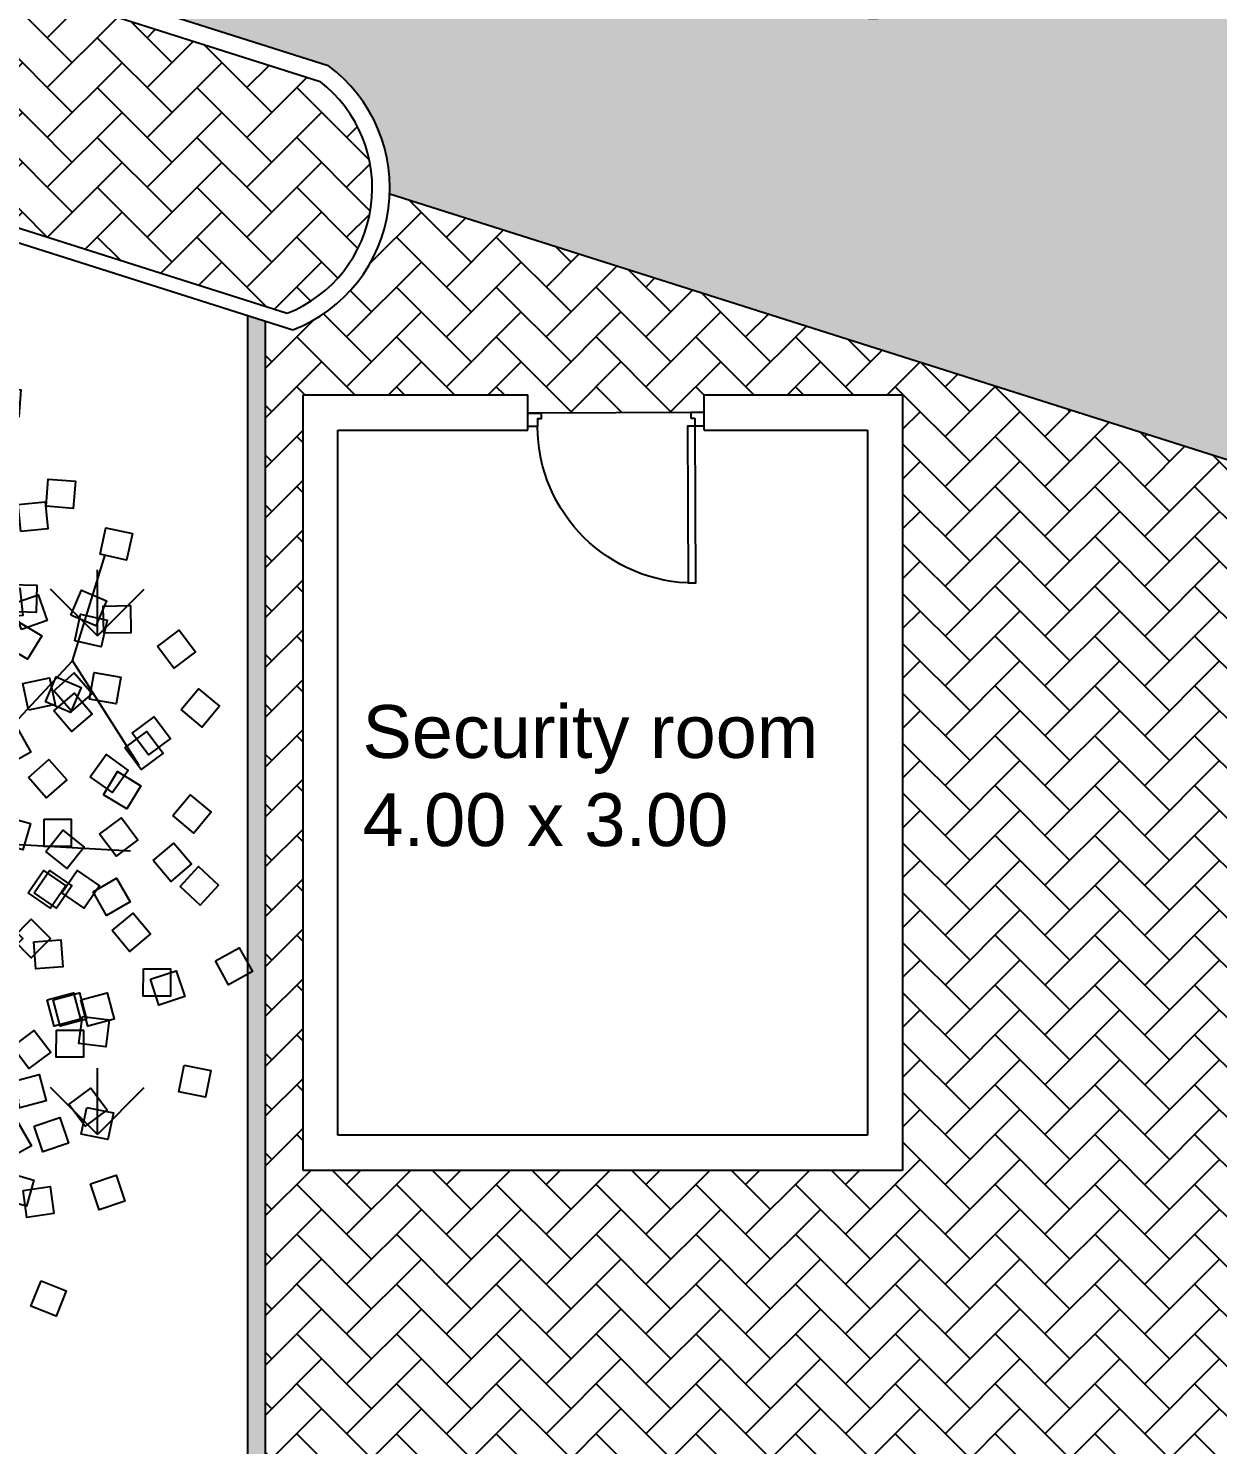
# Model space of a CAD drawing. Header units: inches. Extents: x -162 to 906, y 35 to 488.
# Drawn here: x 371.55 to 378.29, y 84.51 to 92.54 of the extents above; entities that cross this region are included whole.
import ezdxf

# ---------------------------------------------------------------- set-up
doc = ezdxf.new("R2010")
doc.units = ezdxf.units.IN
doc.header["$LTSCALE"] = 0.02
doc.header["$MEASUREMENT"] = 0
doc.set_wipeout_variables(frame=1)
for name, color, linetype, true_color in [('cars', 7, 'Continuous', 0xf7f7f7), ('doors', 7, 'Continuous', 0xff8585), ('FURN', 7, 'Continuous', 0xff4000), ('green bed', 7, 'Continuous', 0x145200), ('jogging track', 7, 'Continuous', 0x5e5e5e), ('main rooad', 250, 'Continuous', 0x333333), ('pavements', 7, 'Continuous', 0x8a8a8a), ('PLANTS', 7, 'Continuous', 0x218500), ('ROADS', 7, 'Continuous', 0x595959), ('text', 7, 'Continuous', 0xd1d1d1), ('walls', 7, 'Continuous', 0x614d9d)]:
    doc.layers.add(name, color=color, linetype=linetype, true_color=true_color)
doc.styles.get("Standard").update_dxf_attribs({"font": 'arial.ttf'})
pattern_1 = [(90, (0, 0), (-1.414213562, 1.414213562), [0.375, -2.453427126]), (45, (0, 0), (-1.414213562373095, 1.414213562373095), [0.375, -1.625]), (135, (0, 0), (-1.414213562373095, -1.414213562373095), [0.375, -1.625])]
pattern_2 = [(45, (0, 0), (2.220446049250313e-17, 0.282842712474619), [0.6000000000000001, -0.2]), (135, (0.14142135625, 0.14142135625), (2.220446049250313e-17, 0.282842712474619), [0.6000000000000001, -0.2])]

# ---------------------------------------------------------------- blocks, each defined once
blk = doc.blocks.new('3DLF-S')
at = {"color": 3}
blk.add_3dface([(0, 0), (-4, -4, -4), (0, -8, -8), (4, -4, -4)], dxfattribs=at)
blk = doc.blocks.new('3DLFS-S')
at = {"color": 92}
for p, rotation in [((-7.25, 0.25, 10.5), 338.5232090204596), ((11.5, -2.25, 8.5), 25.76932762433872), ((-21.75, -8.25, -0.4564102564102583), 330.9453959009229), ((28, -11.58245365687577, 2.500000000000001), 29.93151184050779), ((-11.25, -21.75), 349.3803447238449), ((11, -25.70539887480746, 0.9999999999999996), 29.93151184050779)]:
    blk.add_blockref('3DLF-S', p, dxfattribs=dict(at, rotation=rotation))
blk.add_blockref('3DLF-S', (-1.75, -11.40541901081781, 4.750000000000001), dxfattribs=at)
blk = doc.blocks.new('T48')
at = {"color": 10, "extrusion": (6.994461281112805e-33, -1, -1.83772268236293e-16)}
blk.add_line((0.16509998349, 0.006349999364999939, 0.459316620735), (0.3566582976675, 0.01693333163999988, 0.5894916077174999), dxfattribs=at)
at = {"color": 10}
for p, q in [((0.1598083173525, 0.006349999364999949, 0.46143328719), (0.3058583027475, -0.1502833183050001, 0.6021916064474999)), ((0.3058583027475, -0.1502833183050001, 0.6021916064474999), (0.36406663026, -0.0582083275125, 0.6529916013675)), ((0.3058583027475, -0.1502833183050001, 0.6021916064474999), (0.33443329989, -0.2434166423250002, 0.6381749361825))]:
    blk.add_line(p, q, dxfattribs=at)
at = {"color": 92, "xscale": 0.00423333291, "yscale": 0.00423333291, "zscale": 0.00423333291}
for p, rotation in [((0.2192879041058583, 0.2927351752029244, 0.6910915975574998), 127.0355451173859), ((0.1697269813764583, 0.2419299596934132, 0.5344582798874999), 127.0355451173859), ((0.1018569230560847, 0.2041303102257309, 0.7334249266575), 127.0355451173859), ((0.15663331767, 0.2653536582718879, 0.6180666048599999), 180), ((0.07820176140577051, 0.1862818482159366, 0.8900582443275), 127.0355451173859), ((0.0824258974147551, 0.1894690735748286, 0.3735916293075), 127.0355451173859), ((0.3278079436107871, 0.1150053153385957, 0.615949938405), 116.7371100578059), ((0.1746249825375, 0.10159998984, 0.8900582443275), 90), ((0.179916648675, 0.1015999898400001, 0.3735916293075), 90), ((0.2042583129075, 0.10159998984, 0.7334249266575), 90), ((0.2752633042001547, 0.04754647529546015, 0.4286249571374999), 105.1767250495332), ((0.1228434790952256, -0.01911498053083468, 0.6773332656), 105.1767250495332), ((0.1879503294622913, -0.08422183089790042, 0.6551082678225), 105.1767250495332), ((0.2400064487523912, -0.08924866328420046, 0.7672915899375), 68.14117993214732), ((0.285540144770303, -0.08238991212832733, 0.5175249482475001), 54.73338241883649), ((0.2622314465298912, -0.1654486556642004, 0.56726660994), 68.14117993214732), ((0.06942966228387029, -0.1974716623320211, 0.4646082868725001), 28.35728449507812), ((0.09771404495025562, -0.2044523228561576, 0.637116602955), 19.52835435071045), ((0.1544466563385306, -0.2796419438160846, 0.734483259885), 19.52835435071045), ((0.09472062654257453, -0.3241890591634049, 0.6349999365), 19.52835435071045), ((0.0951612175810155, -0.329404369822636, 0.5079999491999999), 20.68147253157148)]:
    blk.add_blockref('3DLFS-S', p, dxfattribs=dict(at, rotation=rotation))
blk = doc.blocks.new('TREE-0')
at = {"layer": 'PLANTS', "xscale": 43.21897731321276, "yscale": 43.21897731321276, "zscale": 43.21897731321276}
blk.add_blockref('T48', (1.260520242740768, -0.3762492319274315), dxfattribs=at)
blk = doc.blocks.new('A$C333B0BB0')
at = {"layer": 'FURN', "xscale": 1.012499999999818, "yscale": 1.012499999999818, "zscale": 1.012499999999818}
blk.add_blockref('TREE-0', (21.19855085773816, 20.82146509579002, -39.92079810305695), dxfattribs=at)
blk = doc.blocks.new('CAR34')
blk.add_wipeout([(33.927219945061495, 117.46526946658308), (33.98462368670587, 127.78612432489997), (32.741181076292584, 148.3729225483237), (29.426464967384856, 170.10453850784285), (29.134901998054804, 170.63419105253365), (26.67237229145159, 174.1651749828465), (25.13437325300852, 174.8719526196695), (0.30411337912696723, 177.75101098796085), (-0.31556963997029897, 177.74968263925302), (-26.27140623761069, 174.74011411512026), (-27.36684823547364, 173.84603299752808), (-28.961789183423022, 171.72088001235966), (-29.82631659040301, 168.09930095522253), (-30.718212151977482, 163.154965128992), (-31.43157935410929, 158.68135229022835), (-32.11740204941255, 153.73824532569108), (-33.19817442925108, 143.51856051653846), (-33.81280107510169, 133.70590836995086), (-33.99702135041612, 126.93718854447543), (-33.95844547550544, 118.72108046946867), (-33.728825815973494, 112.31534416365123), (-33.098868760144754, 103.19243404199192), (-38.34546966265674, 102.7273697802466), (-37.86196344400422, 99.55962219267757), (-33.05416985084295, 100.29345531417168), (-33.03946661253754, 95.88006075690852), (-33.02329542719802, 91.0260401745473), (-33.17973379820975, 87.31777859795515), (-33.17973379820975, 83.84067736094862), (-33.17973379820975, 80.363576123942), (-33.015207114516755, 77.40218146282517), (-33.46250412011642, 71.76152841892643), (-33.72032301440292, 67.41652416396447), (-34.02324298137313, 57.836249965381185), (-33.9432986101767, 47.5699568368218), (-33.732254418372236, 42.15064014712519), (-33.36776953622369, 36.22778147109656), (-32.42457839321918, 26.150377873561624), (-31.36143631138131, 18.000641980206197), (-30.024631302947682, 12.020403576236617), (-27.53868053043388, 9.666347340450088), (-23.22587061666657, 8.53343449247346), (-17.904744222982856, 7.580536929346579), (-11.353601821560005, 6.752423969184804), (-3.8649936221923937, 6.262833417732466), (3.45418457941841, 6.249944299820655), (13.170817221110717, 6.944439351029118), (19.860582659312335, 7.901245021623552), (22.661425257466938, 8.420251150723303), (24.282123377090354, 8.753035693524538), (26.173327927764685, 9.171792330952542), (27.156258647883764, 9.489244641244895), (29.232161590306383, 10.944612270777867), (30.761723952713027, 14.132055273206447), (31.32268107848193, 17.738096435128526), (32.01035962968202, 22.722644157996427), (32.60771659073358, 27.807010693281), (33.08701571950549, 32.73425317949429), (33.411169506580514, 36.82917913612211), (33.70051395324384, 41.52787521807774), (33.97874294281514, 48.96561848411163), (33.94841865071028, 54.17868537462975), (34.023242981373386, 57.8362499653896), (33.95575584934659, 61.30256162563667), (33.88676609159865, 63.54226916090586), (33.68257689139941, 68.14079149986311), (33.51236734701054, 71.01183601047835), (32.97921925152522, 77.7959238029617), (33.16642493887628, 88.73525495091478), (33.05416985084307, 100.29345531417168), (38.0440215037087, 99.78264910818662), (38.34546966265685, 102.7273697802466), (33.07607006959953, 102.93681944096845), (33.071124136772205, 105.38253512689904)])
for p, q in [((-17.13575991959101, 135.7581155141763), (-13.53474318344706, 169.3036767938643)), ((17.13575991959101, 135.7581155141763), (13.53474318344706, 169.3036767938643)), ((-32.97921925152332, 77.79592380241593), (-33.19817442925114, 143.5185605165384)), ((32.97921925152332, 77.79592380241593), (33.19817442925114, 143.5185605165384)), ((-26.06156035747199, 52.34078051119445), (-29.40171897743744, 47.95754449277251)), ((26.06156035747199, 52.34078051119445), (29.40171897743744, 47.95754449277251)), ((-21.58368255234291, 51.47218235604555), (0, 51.47218235604532)), ((-20.71833213705395, 50.47218235604578), (2.273736754432321e-13, 50.47218235604578)), ((21.58368255234291, 51.47218235604555), (0, 51.47218235604532)), ((20.71833213705395, 50.47218235604578), (-2.273736754432321e-13, 50.47218235604578)), ((-30.16197818202568, 47.95754449277251), (-27.49299169705523, 11.71140066058956)), ((-24.55258090708639, 48.9030449318177), (-26.68356295080548, 34.21931643149901)), ((-23.68723049179744, 47.9030449318177), (-25.69393016589083, 34.07569557290822)), ((23.68723049179744, 47.9030449318177), (25.69393016589083, 34.07569557290822)), ((24.55258090708639, 48.9030449318177), (26.68356295080548, 34.21931643149901)), ((30.16197818202568, 47.95754449277251), (27.49299169705523, 11.71140066058956)), ((-26.73273249246699, 11.71140066058956), (-26.00458838180248, 10.04418799644304)), ((26.73273249246699, 11.71140066058956), (26.00458838180248, 10.04418799644304)), ((-26.00458838180248, 10.04418799644304), (-24.25704251620823, 8.734235188899447)), ((26.00458838180248, 10.04418799644304), (24.25704251620823, 8.734235188899447))]:
    blk.add_line(p, q)
at = {"const_width": 0.25}
for points in [[(-32.08484418300327, 102.7273697802466), (-38.3454696626568, 102.7273697802466), (-37.89828212839598, 99.79756830469682), (-30.74328158022035, 100.5300186735842), (-31.63765664874222, 103.0935949646903), (-37.45109459413493, 100.1637934891405), (-37.00390705987388, 102.3611445958029), (-36.10953199135201, 102.7273697802466), (-36.10953199135201, 102.3611445958029), (-35.21515692283015, 101.9949194113592), (-35.21515692283015, 101.9949194113592), (-36.10953199135201, 101.9949194113592), (-34.32078185430805, 101.6286942269153), (-29.84890651169849, 101.6286942269153)], [(32.08484418300327, 102.7273697802466), (38.3454696626568, 102.7273697802466), (37.89828212839598, 99.79756830469682), (30.74328158022035, 100.5300186735842), (31.63765664874222, 103.0935949646903), (37.45109459413493, 100.1637934891405), (37.00390705987388, 102.3611445958029), (36.10953199135201, 102.7273697802466), (36.10953199135201, 102.3611445958029), (35.21515692283015, 101.9949194113592), (35.21515692283015, 101.9949194113592), (36.10953199135201, 101.9949194113592), (34.32078185430805, 101.6286942269153), (29.84890651169849, 101.6286942269153)], [(-33.17973379820978, 87.31777859795511), (-33.17973379820978, 80.36357612394204)], [(33.17973379820978, 87.31777859795511), (33.17973379820978, 80.36357612394204)], [(-34.02324298137319, 57.83624996538128), (-33.87359432004723, 50.52112078387836)], [(34.02324298137319, 57.83624996538128), (33.87359432004723, 50.52112078387836)]]:
    blk.add_lwpolyline(points, dxfattribs=at)
for centre, radius, start, end in [((-23.48460378483219, 169.2713004342559), 6, 90, 170.6377125549305), ((3.1968261253337, 37.02844619128996), 140.7941243493243, 91.30105135902136, 100.923997192489), ((-3.1968261253337, 37.02844619128996), 140.7941243493243, 79.076002807511, 88.69894864097863), ((23.48460378483219, 169.2713004342559), 6, 9.362287445069525, 90), ((260.026555164171, 121.4407091794876), 291.2170140450393, 169.4541105612045, 179.5082652334016), ((-260.026555164171, 121.4407091794876), 291.2170140450393, 0.4917347665984097, 10.54588943879547), ((200.8711657567565, 123.9317857470196), 234.8874150757865, 168.6277808360309, 185.1650915340536), ((-200.8711657567565, 123.9317857470196), 234.8874150757865, 354.8349084659464, 11.37221916396913), ((-1.605883360984308, 20.10321289213857), 107.9661727306113, 89.1477540638219, 101.887232305524), ((1.605883360984308, 20.10321289213857), 107.9661727306113, 78.11276769447605, 90.85224593617808), ((8.376331033583028, 126.0930801903021), 41.60636100444329, 182.8593592779067, 213.5108403874736), ((-5.993796740279322, 122.3539902637217), 25.23582583021884, 176.3966881472988, 220.3270021731335), ((-18.34895133223836, 108.5822369485461), 18.03003079482258, 107.749177614768, 134.8814584601642), ((0.813974461591215, -34.83841664725901), 159.8975891234223, 90.29167108125907, 99.18652766048191), ((-0.813974461591215, -34.83841664725901), 159.8975891234223, 80.81347233951809, 89.70832891874093), ((18.34895133223836, 108.5822369485461), 18.03003079482258, 45.11854153983579, 72.25082238523201), ((5.993796740279322, 122.3539902637217), 25.23582583021884, 319.6729978268665, 3.603311852701172), ((-8.376331033583028, 126.0930801903021), 41.60636100444329, 326.4891596125264, 357.1406407220933), ((-8.86359448781559, 121.6490853492123), 21.37127994432367, 178.6708459985047, 222.4001677048718), ((-20.25409792810046, 108.44381096814), 15.23190149740668, 107.0238075166709, 130.5529712667719), ((8.86359448781559, 121.6490853492123), 21.37127994432367, 317.5998322951282, 1.329154001495268), ((20.25409792810046, 108.44381096814), 15.23190149740668, 49.44702873322808, 72.97619248332909), ((-21.85734627935153, 108.3462060338002), 3, 201.6718768967891, 283.9476698827467), ((-1.137101252850698, 24.91730285366611), 81.96342501202705, 89.20509431183629, 104.5329353446604), ((-1.137101252850698, 24.91730285366611), 82.96342501202705, 89.2146763146841, 103.9476698827467), ((1.137101252850698, 24.91730285366611), 82.96342501202705, 76.05233011725326, 90.78532368531589), ((1.137101252850698, 24.91730285366611), 81.96342501202705, 75.46706465533957, 90.79490568816371), ((21.85734627935153, 108.3462060338002), 3, 256.0523301172532, 338.3281231032109), ((212.6584625687581, 86.34776437966207), 245.8364810791288, 175.6499121088189, 188.9841718433862), ((-25.72918928748163, 116.1018420708112), 12.99259591802312, 235.591732249226, 267.4189562014643), ((-22.45752432289669, 107.1622002631018), 3, 202.3244509001902, 284.5329353446604), ((-192.2320601904448, 76.35402645350882), 170.0055163029223, 351.6343015241009, 9.752128644341537), ((22.45752432289669, 107.1622002631018), 3, 255.4670646553396, 337.6755490998097), ((192.2320601904448, 76.35402645350882), 170.0055163029223, 170.2478713556584, 188.365698475899), ((25.72918928748163, 116.1018420708112), 12.99259591802312, 272.5810437985357, 304.408267750774), ((-212.6584625687581, 86.34776437966207), 245.8364810791288, 351.0158281566138, 4.350087891181092), ((-26.39121410247139, 103.0585453203405), 0.1, 8.448163418283592, 39.70352655797947), ((-205.0436425252763, 76.52397906437773), 180.7122182681933, 359.9659060384543, 8.448163418296478), ((205.0436425252763, 76.52397906437773), 180.7122182681933, 171.5518365817035, 180.0340939615457), ((26.39121410247139, 103.0585453203405), 0.1, 140.2964734420205, 171.5518365817164), ((-24.73499266329532, 87.89526443340219), 11.58277155668651, 224.5749507150043, 271.5147373016941), ((24.73499266329532, 87.89526443340219), 11.58277155668651, 268.4852626983059, 315.4250492849957), ((217.9265122516315, 54.66474320154794), 251.969715674571, 174.7327493826938, 189.2570106149152), ((593.3321177242578, 77.79592380241775), 626.3113369757828, 180, 180.3049592960855), ((-24.73499266329532, 87.89526443340219), 13.03702240575893, 230.7747790788437, 271.7520840582274), ((24.73499266329532, 87.89526443340219), 13.03702240575893, 268.2479159417726, 309.2252209211563), ((-217.9265122516315, 54.66474320154794), 251.969715674571, 350.7429893850847, 5.267250617306225), ((-593.3321177242576, 77.79592380241775), 626.3113369757828, 359.6950407039145, 0), ((-188.9845759630546, 76.14757986081577), 164.6531891865143, 351.6866048007565, 359.5534545141202), ((-24.43145623327814, 76.41650542997763), 0.1, 271.5147373017332, 359.9659060384282), ((24.43145623327814, 76.41650542997763), 0.1, 180.0340939615718, 268.4852626982668), ((188.9845759630546, 76.14757986081577), 164.6531891865143, 180.4465454858797, 188.3133951992435), ((-21.58368255234291, 48.47218235604555), 3, 90, 171.7425756836412), ((-20.71833213705395, 47.47218235604578), 3, 90, 171.7425756836412), ((20.71833213705395, 47.47218235604578), 3, 8.257424316358769, 90), ((21.58368255234291, 48.47218235604555), 3, 8.257424316358769, 90), ((7.90207822267962, 47.95754449277251), 37.30379720011695, 180, 202.3995802024332), ((-7.90207822267962, 47.95754449277251), 37.30379720011695, 337.6004197975668, 0), ((-25.69393016589106, 34.07569557290822), 1, 171.7425756836412, 246.1837292397729), ((-0.5615924261262535, 89.82288480292618), 62.15046836820589, 245.7401172766021, 270.5177324412136), ((-0.5795366460693003, 89.74219563458155), 61.0697925807609, 245.7034608568795, 270.5437303925597), ((0.5795366460693003, 89.74219563458155), 61.0697925807609, 269.4562696074403, 294.2965391431205), ((0.5615924261262535, 89.82288480292618), 62.15046836820589, 269.4822675587863, 294.2598827233978), ((25.69393016589106, 34.07569557290822), 1, 293.816270760227, 8.257424316358769), ((-24.82763258959994, 15.01893728014284), 6, 188.500246599424, 257.0393065063154), ((24.82763258959994, 15.01893728014284), 6, 282.9606934936847, 351.499753400576), ((1.591615728102624e-12, 122.8968219539288), 116.6980096555257, 257.0393065063154, 270), ((-1.591615728102624e-12, 122.8968219539288), 116.6980096555257, 270, 282.9606934936847)]:
    blk.add_arc(centre, radius, start, end)
for points in [[(-38.22360673906996, 102.6576415516729), (-37.7947248836017, 99.8126485024984), (-31.74749072149802, 103.0088752614474), (-30.84683882501463, 100.6204860349799)], [(38.22360673906996, 102.6576415516729), (37.7947248836017, 99.8126485024984), (31.74749072149802, 103.0088752614474), (30.84683882501463, 100.6204860349799)]]:
    blk.add_solid(points)
blk = doc.blocks.new('door')
at = {"layer": 'doors'}
for p, q in [((-0.07634989200794351, 0), (-0.07634989200794351, 0.03272138228947075)), ((-0.07634989200794351, 0.03272138228947075), (-0.05453563714817378, 0.03272138228947075)), ((0, 0), (-0.07634989200794351, 0)), ((-0.05453563714817378, 0.03272138228947075), (-0.05453563714817378, 0.07634989200864695)), ((-0.05453563714817378, 0.07634989200864695), (0, 0.07634989200864695)), ((0, 0.07634989200864695), (0, 0))]:
    blk.add_line(p, q, dxfattribs=at)
blk.add_lwpolyline([(-0.05453563714817378, 0.9772786177105779, 0.414213562373095), (-0.9554643628501047, 0.07634989200864695), (-1.010000000000005, 0.07634989200864695), (-1.010000000000005, 0), (-0.9336501079913582, 0), (-0.9336501079913582, 0.03272138228947075), (-0.9554643628500692, 0.03272138228947075), (-0.9554643628500692, 0.07634989200864695)], format="xyb", dxfattribs=at)
blk.add_lwpolyline([(-0.05453563714817378, 0.07634989200864695), (-0.05453563714817378, 0.9772786177106241), (-0.09380129589589004, 0.9772786177106241), (-0.09380129589589004, 0.07634989200864695)], close=True, dxfattribs=at)

msp = doc.modelspace()

# ---------------------------------------------------------------- hatches: boundary and pattern name
at = {"layer": 'green bed'}
h = msp.add_hatch(dxfattribs=at)
h.set_pattern_fill('GRASS', color=98, scale=2)
h.set_pattern_definition(pattern_1)
edge = h.paths.add_edge_path()
edge.add_arc((544.3615439885334, -96.65123406315908), 162.9942546159928, 95.58947193296545, 114.2394413352657)
edge.add_line((477.4441186161647, 51.97307491540785), (477.4441186161647, 51.14071426372944))
edge.add_line((477.4441186161647, 51.14071426372944), (468.4907479969479, 51.1407142637293))
edge.add_line((468.4907479969479, 51.1407142637293), (468.490747996948, 46.64071426373069))
edge.add_line((468.490747996948, 46.64071426373069), (568.0726504680192, 46.6407142637307))
edge.add_line((568.0726504680192, 46.6407142637307), (568.0726504680192, 246.4207142637306))
edge.add_line((568.0726504680192, 246.4207142637306), (368.2926504680192, 246.4207142637307))
edge.add_line((368.2926504680192, 246.4207142637307), (368.2926504680192, 230.2207142637308))
edge.add_line((368.2926504680192, 230.2207142637308), (372.7926504680192, 230.2207142637308))
edge.add_line((372.7926504680192, 230.2207142637308), (372.7926504680191, 237.8129027323037))
edge.add_line((372.7926504680191, 237.8129027323037), (559.7317900497445, 237.8129027323037))
edge.add_line((559.7317900497445, 237.8129027323037), (559.7317900497445, 81.85082150486963))
edge.add_line((559.7317900497445, 81.85082150486963), (551.5326316118169, 81.85082150486956))
edge.add_arc((525.6078797879225, 94.09321532003378), 28.67000110666355, 275.7613038748607, 334.7220068828067, ccw=False)
h = msp.add_hatch(dxfattribs=at)
h.set_pattern_fill('GRASS', color=98, scale=2)
h.set_pattern_definition(pattern_1)
h.paths.add_polyline_path([(378.5479397443222, 81.85082150486902), (372.7926504680192, 81.85082150486902), (372.7926504680192, 90.91324072219896), (368.2926504680192, 92.34339067146136), (368.2926504680192, 46.64071426373069), (461.5907479969478, 46.64071426373069), (461.5907479969479, 51.1407142637293), (452.6364527399738, 51.14071426372944), (452.6364527399738, 53.28474962331163, 0.0811521740539182), (403.2589384308404, 68.6309801356803, -0.175345666436048)])
at = {"layer": 'jogging track'}
h = msp.add_hatch(dxfattribs=at)
h.set_pattern_fill('ZIGZAG', color=250, scale=2)
h.set_pattern_definition([(0, (0, 0), (0.25, 0.25), [0.25, -0.25]), (90, (0.25, 0), (-0.25, 0.25), [0.25, -0.25])])
edge = h.paths.add_edge_path()
edge.add_line((417.7156975321639, 69.46594615606915), (417.969065127129, 65.86176399326696))
edge.add_arc((380.9829488055409, -90.15432219984123), 160.3402380925307, 69.77933316560461, 76.66332011708232, ccw=False)
edge.add_line((436.402418775813, 60.30389226445288), (437.4616694342531, 63.17964987860019))
edge.add_arc((382.2974324710599, -75.94217493688836), 149.6595308683106, 68.37080805539117, 76.31056853970608)
edge = h.paths.add_edge_path()
edge.add_line((437.4616694342531, 63.1796498786002), (436.4024187758129, 60.30389226445291))
edge.add_arc((380.9829488055412, -90.1543221998398), 160.3402380925292, 63.79716670516382, 69.77933316560461, ccw=False)
edge.add_line((451.7812165257991, 53.70879760290757), (451.881215098161, 53.65954287675747))
edge.add_line((451.881215098161, 53.65954287675747), (452.2817163203074, 53.46140710041574))
edge.add_line((452.2817163203074, 53.46140710041574), (452.6364527399738, 53.28474962331164))
edge.add_line((452.6364527399738, 53.28474962331164), (452.6364527399738, 53.6977171454275))
edge.add_arc((475.6747685152205, 50.80725181142343), 23.21893157763854, 167.2122333842641, 172.8488429831983, ccw=False)
edge.add_arc((382.2974324710605, -75.94217493688834), 149.6595308683104, 61.79453233084762, 68.37080805539136)
edge = h.paths.add_edge_path()
edge.add_arc((382.2974324710605, -75.94217493688853), 149.6595308683106, 76.31056853970631, 81.66975100254557)
edge.add_arc((405.1544948622658, 92.82819231659045), 20.72314365547698, 254.5523837049943, 266.7507007607028, ccw=False)
edge.add_line((399.6347353503269, 72.85368511626392), (398.7696277253103, 69.53965426135107))
edge.add_arc((409.172186511896, 109.3894946648826), 41.18522804957269, 255.3697728163256, 261.7451197012458)
edge.add_arc((380.9829488055414, -90.1543221998391), 160.3402380925285, 76.66332011708232, 82.01409404322169, ccw=False)
edge.add_line((417.969065127129, 65.86176399326703), (417.7156975321639, 69.46594615606915))
edge = h.paths.add_edge_path()
edge.add_arc((396.0426106886642, 79.61259211433318), 5.675280743141334, 121.11974733059171, 195.4074210882895, ccw=False)
edge.add_arc((393.1745176058944, 85.22621649228243), 0.7578760471570949, 246.1564880926161, 265.07588315044165, ccw=False)
edge.add_line((392.8681537743101, 84.5330229366636), (386.328912872351, 86.61126627980838))
edge.add_arc((373.7724993707052, 98.7035719589557), 17.43236577926966, 286.0513729555705, 316.0786880034024, ccw=False)
edge.add_line((378.5925334873219, 81.950821504869), (372.8926504680193, 81.95082150486901))
edge.add_line((372.8926504680193, 81.95082150486901), (372.8926504680193, 90.88145961221534))
edge.add_line((372.8926504680193, 90.88145961221534), (372.7926504680192, 90.91324072219896))
edge.add_line((372.7926504680192, 90.91324072219896), (372.7926504680192, 81.85082150486902))
edge.add_line((372.7926504680192, 81.85082150486902), (378.5479397443222, 81.85082150486903))
edge.add_arc((409.1721865118956, 109.389494664882), 41.18522804957197, 221.9632753249831, 255.3697728163258)
edge.add_line((398.7696277253103, 69.53965426135107), (399.6347353503269, 72.85368511626392))
edge.add_arc((405.1544948622658, 92.82819231659037), 20.72314365547691, 225.2741215216946, 254.5523837049943, ccw=False)
at = {"layer": 'main rooad'}
h = msp.add_hatch(color=256, dxfattribs=at)
h.dxf.hatch_style = 1
h.paths.add_polyline_path([(390.3926504680205, 96.95631961640376), (390.3926504680203, 105.8661261315418), (385.7926504680204, 105.8661261315417), (385.7926504680205, 98.67784607845397, 0.07246887605954433), (386.312711022341, 94.3797754503313, -0.5529843796628756), (385.2891508082217, 93.2369911145357), (379.7426549034204, 94.99969729314229, -0.2871366764935598), (379.7549251522901, 95.9166540035635), (373.8042548939799, 97.80837331060064, -0.2871837722620673), (373.2860483561234, 97.05163293173507), (368.1826504680192, 98.67352877030292), (368.1826504680192, 93.93936536171924), (373.2483895338866, 92.33163040176404, -0.2474705601306619), (373.5977205482048, 91.60510204893204), (379.786967112162, 89.63759798291335, -0.2473518906721841), (380.4909713251466, 90.02964696946127), (391.0895324352045, 86.66086853182037), (392.7440073602075, 91.86603530734212, -0.1743973109735686)])
h.paths.add_polyline_path([(373.2312274982868, 93.48407381148711), (373.7320298064182, 93.33024840571825, 0.136885593434229), (373.8528451911118, 93.49601967156792, -0.4388742389498292), (373.8543361689794, 93.50007831542644, -0.1296456302923607)], flags=16)
h.paths.add_polyline_path([(372.3385003884485, 95.62246718098251), (372.4120177436583, 95.64867854173461, 0.1121032960755079)], flags=16)
h.paths.add_polyline_path([(371.9444903876163, 93.99861051714193, -0.3671245988908965), (371.8551786868538, 94.2084735023468, -0.04201271442390537), (371.9893794447568, 94.88915994529889), (372.3038703000317, 95.5995341801695, -0.04389769013188753), (373.771642089084, 95.2943220882856, -0.1940647767494694), (374.2223884025334, 94.97129230291995, -0.374921882182254), (374.2411247023814, 94.85694750283515, 0.06698022011325247), (373.9785520878608, 94.27091018345858, 0.06698022011325808), (373.8626651006693, 93.63928187203014, -0.374921882184108), (373.782412787988, 93.5557034744155, -0.1940647767490674), (373.2279689883974, 93.54509430781603, -0.04352411152541594), (371.8570715848317, 94.11972638930301), (371.8584141439189, 94.10941069566208), (371.9359915224411, 94.00955053657297), (371.9483067013736, 93.99675427775735), (372.5289951799926, 93.71430977955033), (373.0956288352458, 93.4999469362461), (373.3856366817465, 93.41157608967887), (373.7320298064182, 93.33024840571827), (373.8064622849576, 93.3069490654455), (373.8066306767181, 93.30749085341539, -0.07234595881040105)], flags=16)
h.paths.add_polyline_path([(374.3086826001532, 95.1855858965956), (373.8089163369244, 95.3427446998105, -0.1296456302949002), (374.3131715537959, 94.97634705255922, 0.1397721478876945)], flags=16)
h.paths.add_polyline_path([(374.1199464241379, 95.26447771565083), (374.3703583939568, 95.16727003493554, 0.00973391939883871)], flags=16)
h.paths.add_polyline_path([(374.4291456037967, 95.31038634856908), (374.41298703648, 95.27104863218031), (374.4167995692875, 95.2706639004382)], flags=16)
h.paths.add_polyline_path([(376.9473253623127, 94.15329662137721, -0.05661205680016135), (376.8025307475717, 93.39319645666909, -0.05836784090294996), (376.4787954792407, 92.66424468258299), (376.4734733678837, 92.66013114601071, -0.258522065256382), (376.313885746798, 92.5991649425686), (376.3118054090768, 92.59947301395248, -0.0630651611462776), (374.5173862952578, 93.08787375742969, -0.009099346397687455), (374.2650368295938, 93.16129770990607), (374.2378122807107, 93.1697065406552), (374.2650368295901, 93.16129770990722, -0.002427968363313267), (374.1981670842192, 93.18243795131409), (373.8749299580411, 93.28635548938999), (373.8457550502963, 93.1419331735396), (373.7605253864551, 93.15915050982898), (373.8040856055828, 93.32183956733095, 0.01447450789367703), (374.1981670842188, 93.18243795131421), (374.5066552959019, 93.0923160353917, 0.1807271955117988), (374.6642398370209, 93.30919499970615, -0.03433909502281508), (375.2810010484135, 93.06443389278223), (375.3748332128563, 92.9325253617532, 0.09585782196464969), (375.7886362176716, 92.88673435872145), (375.3905878421662, 93.07679038719584, -0.372604975481092), (375.3444056585915, 93.18246881331196), (375.5325802545235, 93.78790658532333), (375.7207548504553, 94.39334435733468, -0.3726049754811012), (375.8187049607414, 94.45422538657239), (376.2543583403213, 94.38516066285177, 0.09585782196466097), (375.8875035206098, 94.58200396095283), (375.7354298584859, 94.52652480333029, -0.03433909502281032), (375.0885872442998, 94.67450123325726, 0.1820461089192733), (375.0809694946261, 94.94430972328581, 0.009739202274512493), (374.8136482161698, 95.0318559052123), (374.7109755892523, 95.05907898854608), (374.6076052497409, 95.09158530207864, 0.005721648168149471), (374.4477198876164, 95.13340970404221), (374.4512871241976, 95.1407418205128), (374.574957817804, 95.10185176404046), (374.6076052497409, 95.09158530207864, -0.007427262166549462), (374.8136482161697, 95.03185590521231), (374.8163588735321, 95.03113718929472), (374.9138940564596, 95.00082252363462), (375.0114292393871, 94.97050785797454), (375.0930640780748, 94.94007422316878, -0.0630651611463503), (376.8481897782363, 94.32524984262702, -0.3083044826319282)], flags=16)
h.paths.add_polyline_path([(376.2445802654499, 94.35696960851436, -0.108752077014392), (376.1720532760083, 93.58915357884078, -0.1087520770152298), (375.7965611414348, 92.91550138630849), (375.426183006934, 93.09234571380406, -0.3726049754811058), (375.3800008233594, 93.19802413992018), (375.560630971566, 93.77918821228965), (375.7412611197724, 94.3603522846591, -0.3726049754811211), (375.8392112300585, 94.4212333138968)], flags=0)
h.paths.add_polyline_path([(374.2031503254396, 94.85120214309299, 0.06437351135544081), (373.950498703545, 94.27962938549881, 0.06437351135505354), (373.8346379578858, 93.66554099863546, -0.3752568907938714), (373.7534328970762, 93.5827786951226, -0.1931549083256144), (373.2866134731061, 93.55610834456526, -0.1027562883027826), (373.2410275985542, 93.76664248171188, -0.0556437822824568), (373.3843088052639, 94.45560544820034, -0.05564378228282049), (373.656814089417, 95.10440460318122, -0.1027562883029619), (373.8137110353836, 95.25200556255895, -0.1931549083255937), (374.183166527755, 94.96541470200822, -0.375256890794141)], flags=0)
h.paths.add_polyline_path([(369.5375138939858, 94.59628216986918), (369.5375138939858, 97.30006798160179), (367.9919818339584, 97.30006798160179), (367.9919818339584, 94.59628216986918)], flags=9)
at = {"layer": 'pavements', "true_color": 0x000000}
h = msp.add_hatch(dxfattribs=at)
h.set_pattern_fill('AR-HBONE', color=18, scale=0.05)
h.set_pattern_definition(pattern_2)
h.paths.add_polyline_path([(373.3105449527875, 98.51273544845971), (368.2926504680192, 100.107442556061), (368.2926504680192, 98.74348967077849), (373.2792649165065, 97.15871730088631, 0.6054231263237709)])
h.paths.add_polyline_path([(373.2017496960747, 92.24152225960256), (368.2926504680192, 93.80106795723782), (368.2926504680192, 92.42656935687232), (373.0157406339708, 90.92662086241302, 0.581082198296419)])
h = msp.add_hatch(dxfattribs=at)
h.set_pattern_fill('AR-HBONE', color=18, scale=0.05)
h.set_pattern_definition(pattern_2)
h.paths.add_polyline_path([(379.7896719703919, 88.68950962295314), (378.1516019746746, 81.950821504869), (378.5925334873219, 81.950821504869, 0.1317737496195063), (386.328912872351, 86.61126627980838)])
h.paths.add_polyline_path([(379.7896719703919, 88.68950962295314, -0.2987211950248876), (379.786967112162, 89.63759798291335), (373.5977205482048, 91.60510204893204, -0.2988530158694639), (373.048331499006, 90.83198245253384), (372.8926504680193, 90.88145961221534), (372.8926504680193, 81.95082150486901), (378.1516019746746, 81.950821504869)])
h.paths.add_polyline_path([(376.5056191254334, 86.0636604361921), (373.1056191254335, 86.06366043619215), (373.1056191254336, 90.46366043619219), (374.3806191254336, 90.46366043619213), (374.3806191254335, 90.36171144115224), (374.3806267225679, 90.35976246093401), (374.4562201007541, 90.36005712429045), (375.3806191254335, 90.3636604355796), (375.3806191254335, 90.4636604361921), (376.5056191254335, 90.4636604361921)], flags=16)
h.paths.add_polyline_path([(375.3269185186554, 90.28785658417983), (375.3303955462614, 89.39585472158262), (375.2915189517652, 89.39570318042789), (375.2880419241592, 90.2877050430251), (375.3269185186554, 90.28785658417983), (375.3267501395946, 90.3310528002862), (375.3051520315412, 90.33096861075579), (375.3050257472456, 90.36336577283564), (375.3806191254311, 90.36366043619208), (375.3809137887876, 90.28806705800586)], flags=0)
h.paths.add_polyline_path([(373.3488838233632, 87.73374110274573), (376.0840816405528, 87.73374110274573), (376.0840816405528, 88.85318175758883), (373.3488838233632, 88.85318175758883)], flags=8)

# ---------------------------------------------------------------- linework, layer by layer
at = {"layer": 'green bed'}
msp.add_lwpolyline([(372.7926504680192, 81.85082150486902), (372.7926504680192, 90.91324072219896)], dxfattribs=at)
at = {"layer": 'pavements', "color": 253, "true_color": 0xa1a1a1}
msp.add_line((375.3806191254335, 90.3636604355796), (374.3806267225703, 90.35976246032152), dxfattribs=at)
at = {"layer": 'ROADS'}
msp.add_line((373.5977205482048, 91.60510204893204), (379.786967112162, 89.63759798291336), dxfattribs=at)
for points in [[(368.1826504680192, 93.93936536171924), (373.2483895338866, 92.33163040176404)], [(368.2926504680192, 93.80106795723782), (373.2017496960747, 92.24152225960256)], [(368.2926504680192, 92.42656935687232), (373.0157406339708, 90.92662086241302)], [(368.2926504680192, 92.34339067146136), (373.048331499006, 90.83198245253384)], [(372.8926504680193, 81.95082150486901), (372.8926504680193, 90.88145961221534)]]:
    msp.add_lwpolyline(points, dxfattribs=at)
for radius, start, end in [(0.8642629236388886, 291.3240252113217, 53.47880685461731), (0.7642629236388886, 291.6280120656442, 52.26844683261569)]:
    msp.add_arc((372.7340493094807, 91.63707692309241), radius, start, end, dxfattribs=at)
at = {"layer": 'walls'}
for p, q in [((373.1056191254335, 86.06366043619215), (373.1056191254336, 90.46366043619219)), ((373.1056191254336, 90.46366043619219), (374.3806191254336, 90.46366043619213)), ((374.3806191254335, 90.26366043619214), (374.3806191254336, 90.46366043619213)), ((375.3806191254335, 90.4636604361921), (376.5056191254335, 90.4636604361921)), ((375.3806191254335, 90.26366043619211), (375.3806191254335, 90.4636604361921)), ((375.3806191254335, 90.26366043619211), (375.3806191254335, 90.4636604361921)), ((376.5056191254335, 90.4636604361921), (376.5056191254334, 86.0636604361921)), ((373.3025163531181, 86.26366043619214), (373.3025163531181, 90.26366043619217)), ((373.3025163531181, 90.26366043619217), (374.3806191254335, 90.26366043619214)), ((375.3806191254335, 90.26366043619211), (376.3056191254336, 90.26366043619208)), ((376.3056191254336, 90.26366043619208), (376.3056191254335, 86.26366043619211)), ((376.3056191254335, 86.26366043619211), (373.3025163531181, 86.26366043619214)), ((376.5056191254334, 86.0636604361921), (373.1056191254335, 86.06366043619215))]:
    msp.add_line(p, q, dxfattribs=at)

# ---------------------------------------------------------------- block references
at = {"layer": 'doors', "xscale": -0.9900990098986158, "yscale": 0.9900990098986158, "zscale": 0.9900990098986158, "rotation": 180.2233380965113}
msp.add_blockref('door', (375.3806191254311, 90.36366043619208), dxfattribs=at)
at = {"layer": 'PLANTS', "xscale": -0.147312420580008, "yscale": 0.147312420580008, "zscale": 0.147312420580008, "rotation": 180}
msp.add_blockref('A$C333B0BB0', (366.5164120786266, 90.99798627357748, 1.282593883073718), dxfattribs=at)

# ---------------------------------------------------------------- texts
at = {"layer": 'text', "insert": (373.4427105627902, 88.70389799224094), "char_height": 0.3, "attachment_point": 1}
msp.add_mtext_dynamic_manual_height_columns('Security room\\P4.00 x 3.00', width=3.752068684595542, gutter_width=1, heights=[0], dxfattribs=at)

# ---------------------------------------------------------------- next in the draw order: block references
at = {"layer": 'cars', "xscale": -0.02937435539639896, "yscale": 0.02937435539639897, "zscale": 0.02937435539639897, "rotation": 72.7343638688134}
msp.add_blockref('CAR34', (376.9764118773539, 93.33915289868571), dxfattribs=at)

doc.saveas('drawing.dxf')
